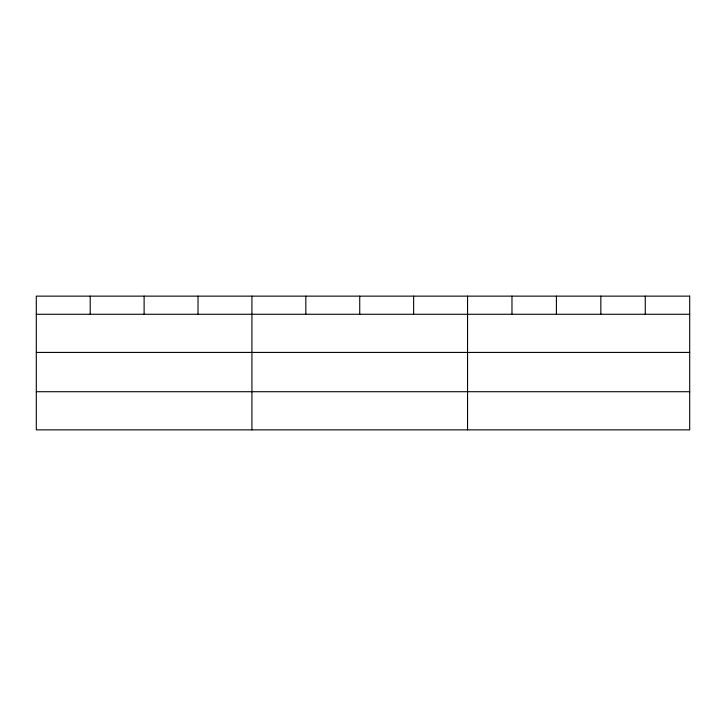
<?xml version="1.0" encoding="UTF-8"?>
<svg xmlns="http://www.w3.org/2000/svg" width="726" height="726" viewBox="0 0 726 726"><rect width="100%" height="100%" fill="white"/><g stroke="black" fill="none" stroke-linecap="round" stroke-linejoin="round"><path stroke-width="1.09" d="M36.3 314.267L689.7 314.267M36.3 352.419L689.7 352.419M36.3 391.713L689.7 391.713M645.269 296.135L645.269 314.267M600.838 296.135L600.838 314.267M556.406 296.135L556.406 314.267M511.975 296.135L511.975 314.267M467.544 296.135L467.544 429.865M413.639 296.135L413.639 314.267M359.733 296.135L359.733 314.267M305.827 296.135L305.827 314.267M251.922 296.135L251.922 429.865M198.016 296.135L198.016 314.267M144.111 296.135L144.111 314.267M90.206 296.135L90.206 314.267M689.7 296.135L36.3 296.135L36.3 429.865L689.7 429.865L689.7 296.135"/></g></svg>
